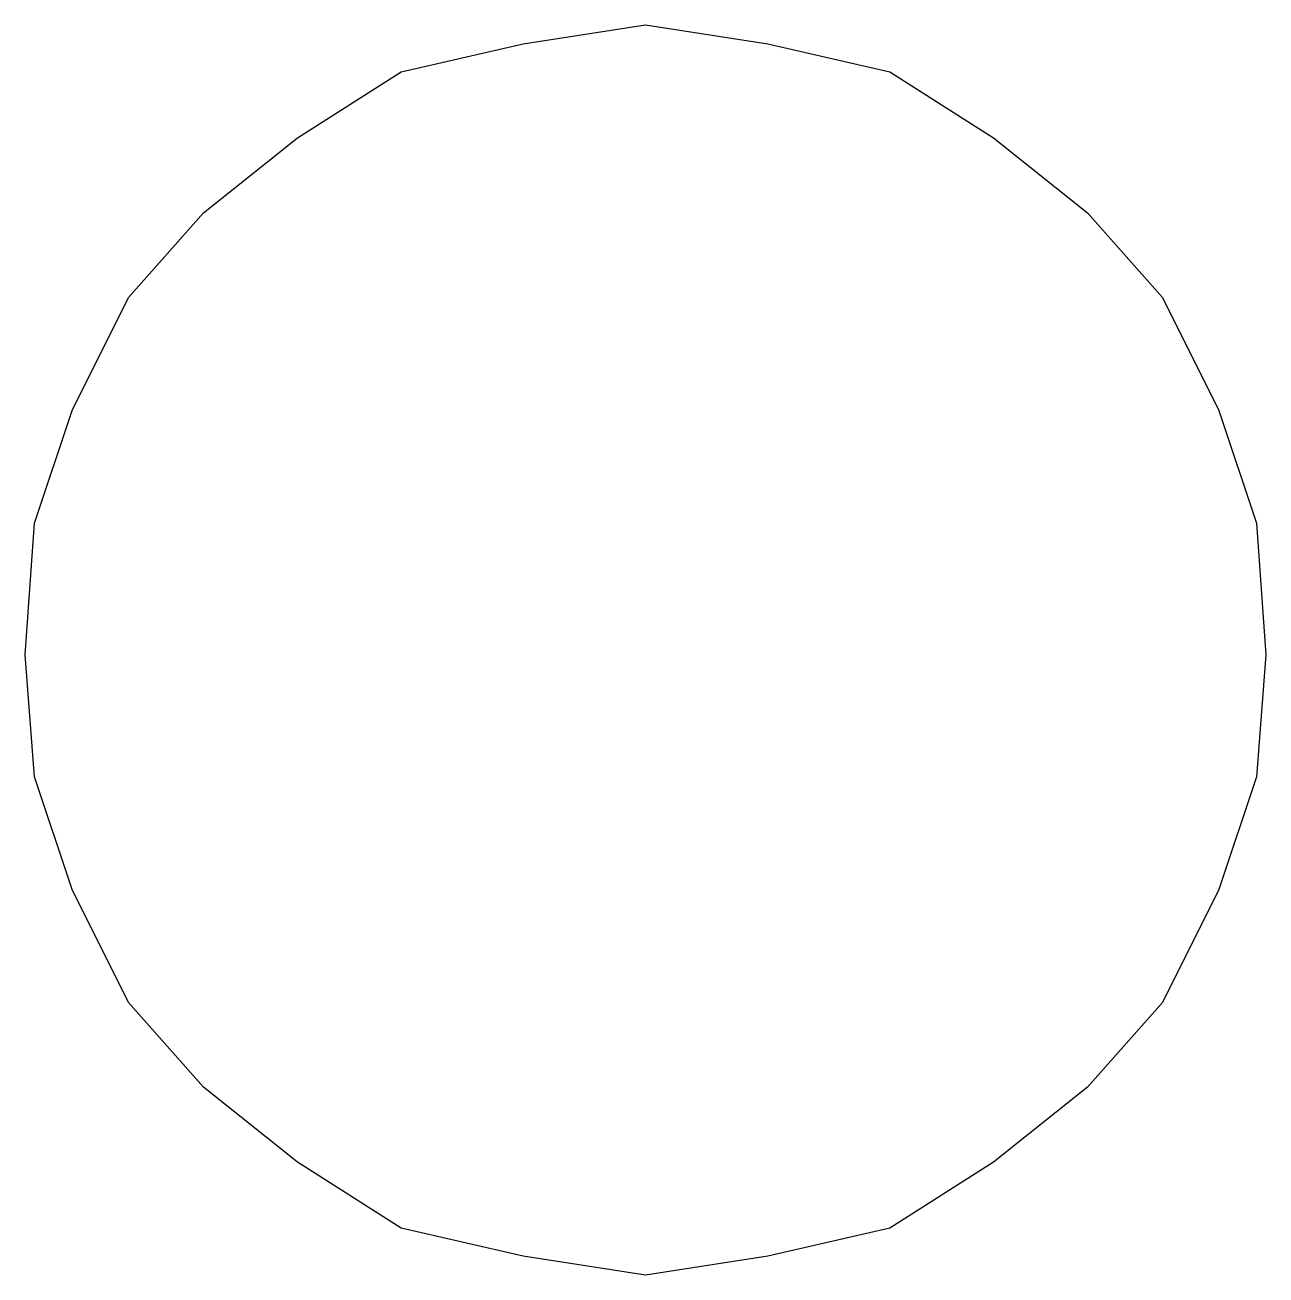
# Model space of a CAD drawing. Header units: millimetres. Extents: x 0 to 2.64, y 0 to 2.66.
import ezdxf

# ---------------------------------------------------------------- set-up
doc = ezdxf.new("R2010")
doc.units = ezdxf.units.MM
doc.layers.add('CORTE', color=7, linetype='Continuous')

msp = doc.modelspace()

# ---------------------------------------------------------------- linework, layer by layer
at = {"layer": 'CORTE'}
msp.add_lwpolyline([(2.64, 1.32), (2.62, 1.06), (2.54, 0.82), (2.42, 0.58), (2.26, 0.4), (2.06, 0.24), (1.84, 0.1), (1.58, 0.04), (1.32, 0), (1.06, 0.04), (0.8, 0.1), (0.58, 0.24), (0.38, 0.4), (0.22, 0.58), (0.1, 0.82), (0.02, 1.06), (0, 1.32), (0.02, 1.6), (0.1, 1.84), (0.22, 2.08), (0.38, 2.26), (0.58, 2.42), (0.8, 2.56), (1.06, 2.62), (1.32, 2.66), (1.58, 2.62), (1.84, 2.56), (2.06, 2.42), (2.26, 2.26), (2.42, 2.08), (2.54, 1.84), (2.62, 1.6)], close=True, dxfattribs=at)

doc.saveas('drawing.dxf')
